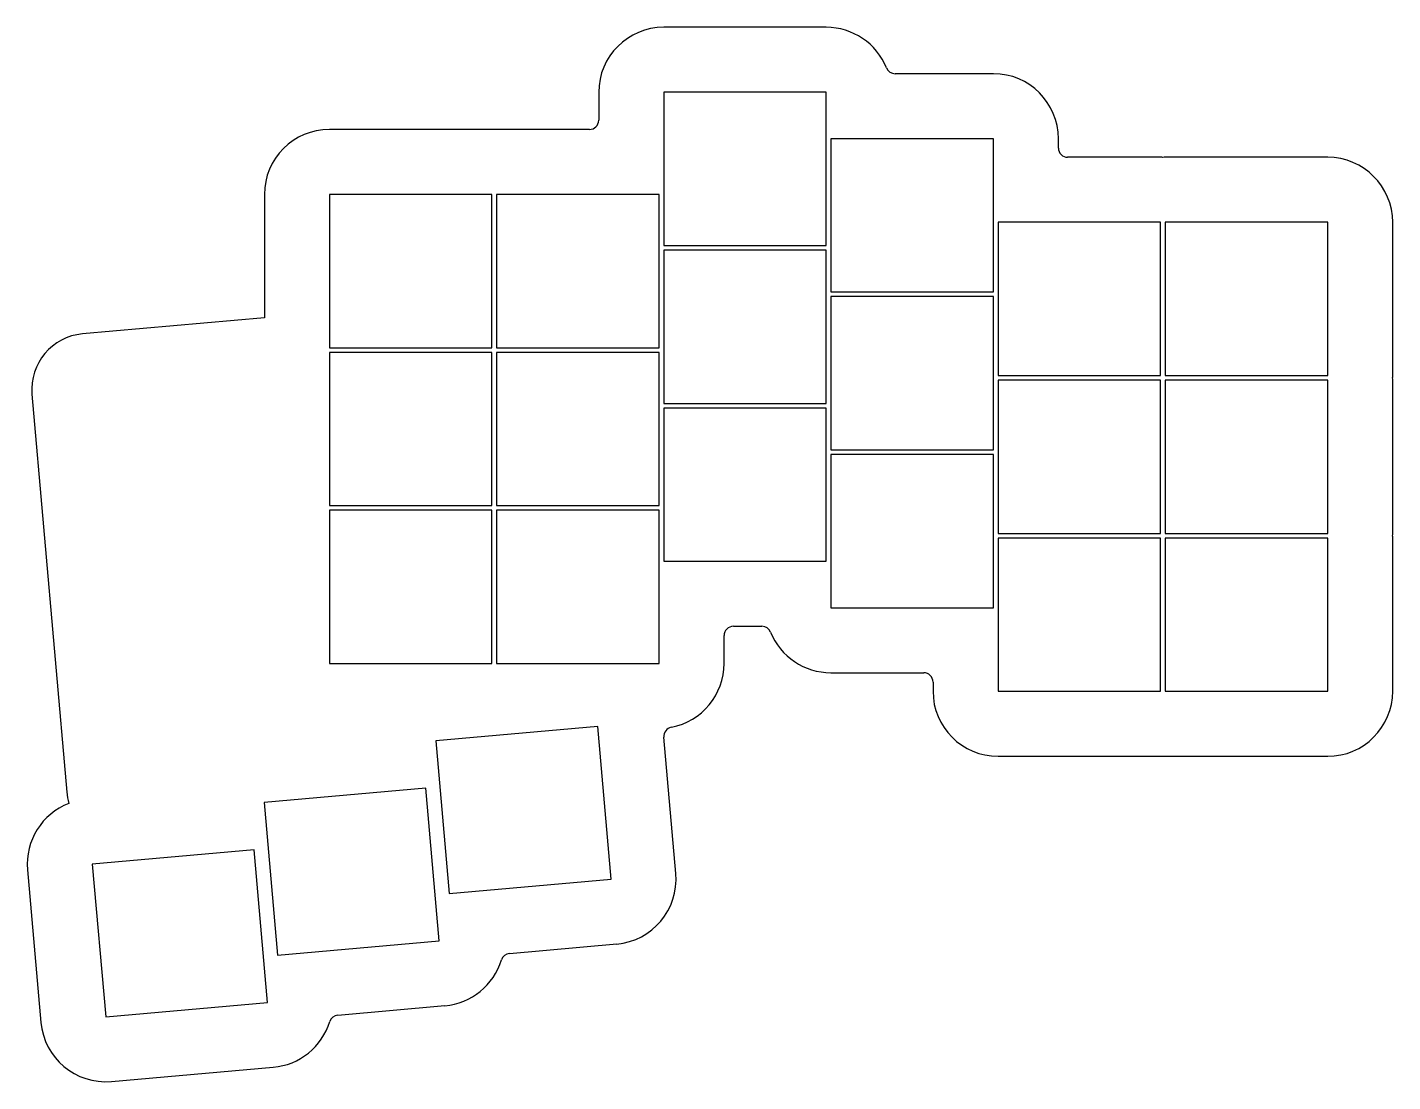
# Model space of a CAD drawing. Header units: millimetres. Extents: x -41 to 106, y -53 to 60.
import ezdxf

# ---------------------------------------------------------------- set-up
doc = ezdxf.new("R2010")
doc.units = ezdxf.units.MM

msp = doc.modelspace()

# ---------------------------------------------------------------- linework, layer by layer
for p, q in [((44.75, 60.25), (27.25, 60.25)), ((62.75, 55.25), (52.17, 55.25)), ((20.25, 53.25), (20.25, 50.25)), ((44.75, 53.25), (27.25, 53.25)), ((27.25, 53.25), (27.25, 36.75)), ((44.75, 36.75), (44.75, 53.25)), ((8.75, 49.25), (-8.75, 49.25)), ((19.25, 49.25), (9.25, 49.25)), ((62.75, 48.25), (45.25, 48.25)), ((45.25, 48.25), (45.25, 31.75)), ((62.75, 31.75), (62.75, 48.25)), ((69.75, 47.25), (69.75, 48.25)), ((80.75, 46.25), (70.75, 46.25)), ((98.75, 46.25), (81.25, 46.25)), ((-15.75, 42.25), (-15.75, 28.95)), ((8.75, 42.25), (-8.75, 42.25)), ((-8.75, 42.25), (-8.75, 25.75)), ((8.75, 25.75), (8.75, 42.25)), ((26.75, 42.25), (9.25, 42.25)), ((9.25, 42.25), (9.25, 25.75)), ((26.75, 25.75), (26.75, 42.25)), ((80.75, 39.25), (63.25, 39.25)), ((63.25, 39.25), (63.25, 22.75)), ((80.75, 22.75), (80.75, 39.25)), ((98.75, 39.25), (81.25, 39.25)), ((81.25, 39.25), (81.25, 22.75)), ((98.75, 22.75), (98.75, 39.25)), ((105.75, 22.75), (105.75, 39.25)), ((27.25, 36.75), (44.75, 36.75)), ((44.75, 36.25), (27.25, 36.25)), ((27.25, 36.25), (27.25, 19.75)), ((44.75, 19.75), (44.75, 36.25)), ((45.25, 31.75), (62.75, 31.75)), ((62.75, 31.25), (45.25, 31.25)), ((45.25, 31.25), (45.25, 14.75)), ((62.75, 14.75), (62.75, 31.25)), ((-15.75, 28.95), (-35.32, 27.24)), ((-8.75, 25.75), (8.75, 25.75)), ((8.75, 25.25), (-8.75, 25.25)), ((-8.75, 25.25), (-8.75, 8.75)), ((8.75, 8.75), (8.75, 25.25)), ((9.25, 25.75), (26.75, 25.75)), ((26.75, 25.25), (9.25, 25.25)), ((9.25, 25.25), (9.25, 8.75)), ((26.75, 8.75), (26.75, 25.25)), ((63.25, 22.75), (80.75, 22.75)), ((80.75, 22.25), (63.25, 22.25)), ((63.25, 22.25), (63.25, 5.75)), ((80.75, 5.75), (80.75, 22.25)), ((81.25, 22.75), (98.75, 22.75)), ((98.75, 22.25), (81.25, 22.25)), ((81.25, 22.25), (81.25, 5.75)), ((98.75, 5.75), (98.75, 22.25)), ((105.75, 5.75), (105.75, 22.25)), ((-40.78, 20.74), (-37.03, -22.1)), ((27.25, 19.75), (44.75, 19.75)), ((44.75, 19.25), (27.25, 19.25)), ((27.25, 19.25), (27.25, 2.75)), ((44.75, 2.75), (44.75, 19.25)), ((45.25, 14.75), (62.75, 14.75)), ((62.75, 14.25), (45.25, 14.25)), ((45.25, 14.25), (45.25, -2.25)), ((62.75, -2.25), (62.75, 14.25)), ((-8.75, 8.75), (8.75, 8.75)), ((8.75, 8.25), (-8.75, 8.25)), ((-8.75, 8.25), (-8.75, -8.25)), ((8.75, -8.25), (8.75, 8.25)), ((9.25, 8.75), (26.75, 8.75)), ((26.75, 8.25), (9.25, 8.25)), ((9.25, 8.25), (9.25, -8.25)), ((26.75, -8.25), (26.75, 8.25)), ((63.25, 5.75), (80.75, 5.75)), ((80.75, 5.25), (63.25, 5.25)), ((63.25, 5.25), (63.25, -11.25)), ((80.75, -11.25), (80.75, 5.25)), ((81.25, 5.75), (98.75, 5.75)), ((98.75, 5.25), (81.25, 5.25)), ((81.25, 5.25), (81.25, -11.25)), ((98.75, -11.25), (98.75, 5.25)), ((105.75, -11.25), (105.75, 5.25)), ((27.25, 2.75), (44.75, 2.75)), ((45.25, -2.25), (62.75, -2.25)), ((34.75, -4.25), (37.83, -4.25)), ((33.75, -8.25), (33.75, -5.25)), ((-8.75, -8.25), (8.75, -8.25)), ((9.25, -8.25), (26.75, -8.25)), ((45.25, -9.25), (55.25, -9.25)), ((56.25, -10.25), (56.25, -11.25)), ((63.25, -11.25), (80.75, -11.25)), ((81.25, -11.25), (98.75, -11.25)), ((20.14, -15.05), (2.71, -16.58)), ((21.58, -31.49), (20.14, -15.05)), ((2.71, -16.58), (4.14, -33.01)), ((28.55, -30.88), (27.27, -16.19)), ((63.25, -18.25), (80.75, -18.25)), ((81.25, -18.25), (98.75, -18.25)), ((1.65, -21.69), (-15.79, -23.21)), ((3.08, -38.13), (1.65, -21.69)), ((-15.79, -23.21), (-14.35, -39.65)), ((-16.85, -28.33), (-34.28, -29.85)), ((-15.41, -44.76), (-16.85, -28.33)), ((-41.25, -30.46), (-39.81, -46.9)), ((-34.28, -29.85), (-32.84, -46.29)), ((4.14, -33.01), (21.58, -31.49)), ((-14.35, -39.65), (3.08, -38.13)), ((10.65, -39.47), (22.19, -38.46)), ((-32.84, -46.29), (-15.41, -44.76)), ((-7.84, -46.11), (3.69, -45.1)), ((-32.23, -53.26), (-14.8, -51.74))]:
    msp.add_line(p, q)
for centre, radius, start, end in [((27.25, 53.25), 7, 90, 180), ((44.75, 53.25), 7, 22.0243, 90), ((52.17, 56.25), 1, 202.0243, 270), ((62.75, 48.25), 7, 0, 90), ((19.25, 50.25), 1, 270, 0), ((-8.75, 42.25), 7, 90, 180), ((8.75, 42.25), 7, 87.9533, 90), ((9.25, 42.25), 7, 90, 92.0467), ((70.75, 47.25), 1, 180, 270), ((80.75, 39.25), 7, 87.9533, 90), ((81.25, 39.25), 7, 90, 92.0467), ((98.75, 39.25), 7, 0, 90), ((-34.8, 21.26), 6, 95, 185), ((98.75, 22.75), 7, 357.9533, 360), ((98.75, 22.25), 7, 0, 2.0467), ((98.75, 5.75), 7, 357.9533, 360), ((98.75, 5.25), 7, 0, 2.0467), ((34.75, -5.25), 1, 90, 180), ((37.83, -5.25), 1, 22.0243, 90), ((45.25, -2.25), 7, 202.0243, 270), ((26.75, -8.25), 7, 280.8891, 360), ((55.25, -10.25), 1, 0, 90), ((63.25, -11.25), 7, 180, 270), ((98.75, -11.25), 7, 270, 360), ((28.26, -16.11), 1, 100.8891, 185), ((80.75, -11.25), 7, 270, 272.0467), ((81.25, -11.25), 7, 267.9533, 270), ((-34.28, -29.85), 7, 111.0636, 185), ((-31.05, -21.57), 6, 185, 196.9055), ((21.58, -31.49), 7, 275, 365), ((10.73, -40.47), 1, 95, 162.9757), ((3.08, -38.13), 7, 275, 342.9757), ((-32.84, -46.29), 7, 185, 275), ((-38.82, -46.81), 1, 184.9999976, 185.0000004), ((-15.41, -44.76), 7, 275, 342.9757), ((-7.76, -47.11), 1, 95, 162.9757), ((-32.32, -52.27), 1, 274.9999976, 275.0000004)]:
    msp.add_arc(centre, radius, start, end)

doc.saveas('drawing.dxf')
